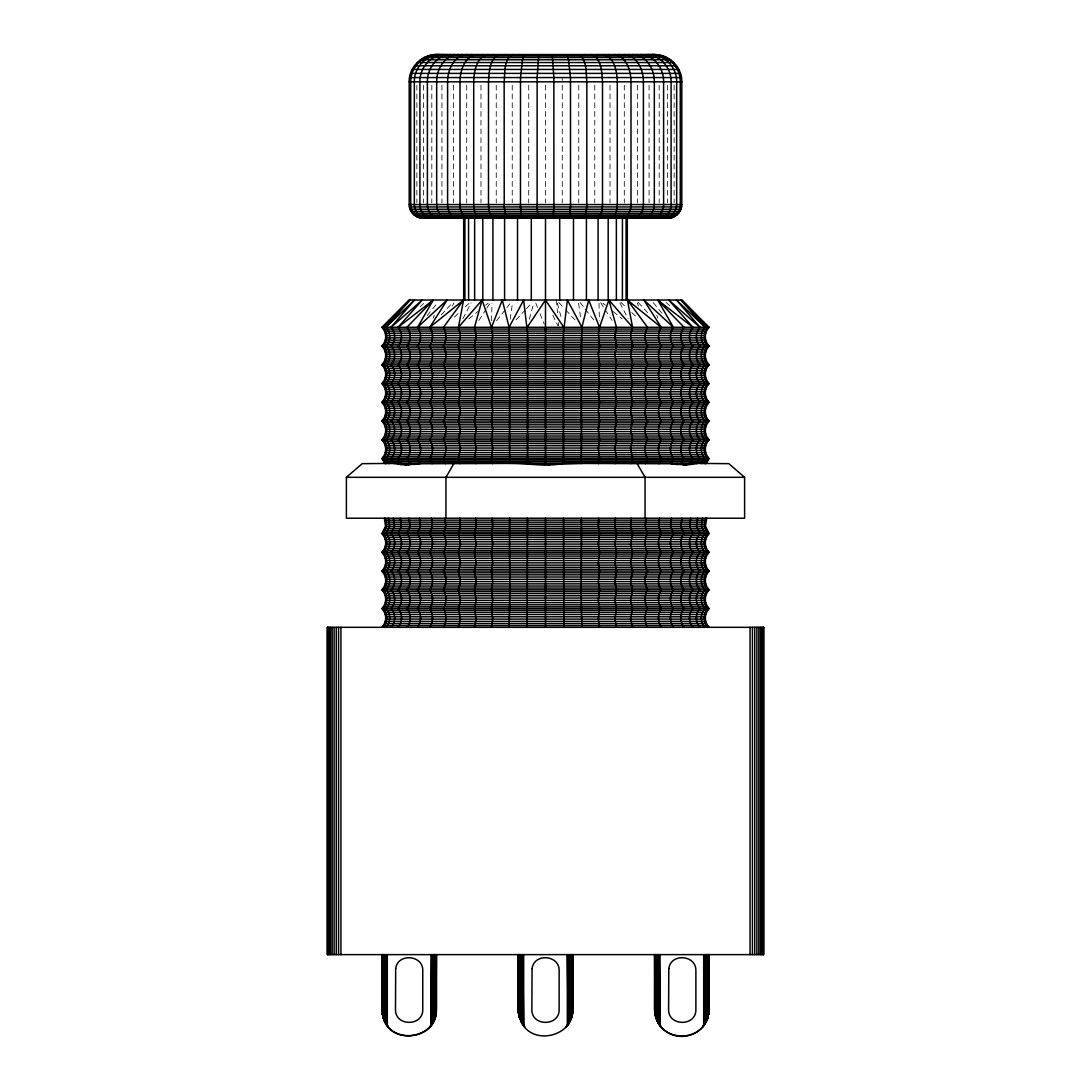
<?xml version="1.0" encoding="UTF-8"?>
<svg xmlns="http://www.w3.org/2000/svg" width="1091" height="1091" viewBox="0 0 1091 1091"><rect width="100%" height="100%" fill="white"/><g stroke="black" fill="none" stroke-linecap="round" stroke-linejoin="round"><path stroke-width="0.75" stroke-dasharray="5 3.75" d="M491.591 320.877L491.973 303.23M510.193 319.281L512.415 303.23M529.34 319.281L533.663 303.23M433.141 318.204L434.259 315.176M452.492 306.08L453.774 303.053M462.911 318.681L471.121 302.903M478.881 320.481L485.904 309.571M486.777 308.207L490.295 302.752M496.555 320.809L505.719 309.121M506.742 307.812L510.82 302.616M427.113 315.613L437.736 302.616M441.269 314.904L452.765 302.507M516.029 319.868L525.276 309.939M526.435 308.698L532.217 302.507M454.401 317.072L459.256 312.531M465.325 306.844L470.18 302.302M420.062 306.844L424.945 302.302M468.775 318.913L477.831 311.562M485.577 305.275L488.168 303.175M602.832 303.175L605.423 305.275M613.169 311.562L622.225 318.913M666.055 302.302L670.938 306.844M620.82 302.302L625.675 306.844M631.744 312.531L636.599 317.072M558.783 302.507L564.565 308.698M565.724 309.939L574.971 319.868M638.235 302.507L649.731 314.904M653.264 302.616L663.887 315.613M580.18 302.616L584.258 307.812M585.281 309.121L594.445 320.809M600.705 302.752L604.223 308.207M605.096 309.571L612.119 320.481M619.879 302.903L628.089 318.681M552.81 315.176L557.924 325.786M637.226 303.053L638.508 306.08M535.749 303.053L537.577 307.607M540.018 313.663L544.286 324.272M656.741 315.176L657.859 318.204M557.337 303.23L561.66 319.281M578.585 303.23L580.807 319.281M556.478 300.025L557.501 312.858M558.265 322.486L558.524 325.691M599.027 303.23L599.409 320.877M562.22 77.556L562.247 80.407M674.129 85.193L674.129 202.885M667.583 85.193L667.583 202.885M659.182 85.193L659.182 202.885M649.063 85.193L649.063 202.885M637.376 85.193L637.376 202.885M624.297 85.193L624.297 202.885M610.019 85.193L610.019 202.885M594.759 85.193L594.759 202.885M578.762 85.193L578.762 202.885M562.26 85.193L562.26 202.885M545.5 85.193L545.5 202.885M528.74 85.193L528.74 202.885M512.238 85.193L512.238 202.885M496.241 85.193L496.241 202.885M480.981 85.193L480.981 202.885M466.703 85.193L466.703 202.885M453.624 85.193L453.624 202.885M441.937 85.193L441.937 202.885M431.818 85.193L431.818 202.885M423.417 85.193L423.417 202.885M416.871 85.193L416.871 202.885"/><path stroke-width="1.5" d="M387.073 1025.199L383.282 1017.889L381.85 1009.339L381.918 954.625L382.164 1012.966L382.45 954.625L382.941 1016.607L383.446 954.625L383.459 1018.367C391.996 1046.978 437.818 1037.909 436.4 1009.175L436.4 954.625L436.086 1012.966C434.218 1042.273 385 1043.746 383.186 1014.194M433.427 954.625L432.718 1022.799L434.123 1019.99L430.945 1025.54L430.945 954.625M434.791 1013.334L434.791 1018.367L434.15 954.625L433.413 1021.544L431.177 1025.199M434.75 1018.503L436.4 1009.339L436.332 954.625L436.25 1011.071L433.4 1021.544L432.636 954.625L432.295 1023.576L431.804 954.625L430.945 1025.54L432.622 1022.99L430.018 1026.713L435.05 1017.658L434.804 954.625L434.532 1019.103M435.309 1016.607L435.282 1013.266M436.045 1013.444L435.8 954.625L435.745 1014.807L435.364 954.625L434.968 1017.889L434.804 954.625M436.086 1012.966L436.127 954.625L435.964 1013.907L435.855 964.621M572.23 964.621L572.461 1012.966L572.707 954.625L572.775 1009.175C574.193 1037.118 530.403 1047.005 520.502 1019.99L521.907 1022.799L519.657 1017.889L518.225 1009.339L518.293 954.625L518.539 1012.966L518.825 954.625L519.316 1016.607L519.821 954.625L519.834 1018.367L520.475 954.625L521.212 1021.544L522.834 1024.299L519.575 1017.658L518.225 1009.175M571.166 1013.334L571.166 1018.367L571.139 1015.012M572.339 1013.907L572.502 954.625L572.393 1013.716L571.125 1018.503L571.179 954.625L571.343 1017.889L567.32 1025.54L567.32 954.625L568.166 1024.299L571.343 1017.889L572.775 1009.339L572.707 954.625L572.625 1011.071L572.407 1013.675L572.175 954.625L571.425 1017.658L571.411 1014.248M571.684 1016.607L571.657 1013.266M572.461 1012.966L572.502 954.625M706.859 1019.976L702.768 1026.713C707.077 1020.821 711.768 1010.143 703.695 1025.54C697.749 1033.463 687.398 1037.664 677.606 1036.109C664.76 1034.254 654.477 1022.322 654.6 1009.339L654.668 954.625L654.914 1012.966L655.2 954.625L655.691 1016.607L656.196 954.625L656.209 1018.367C663.41 1042.287 701.308 1041.673 707.814 1017.603L708.114 954.625L708.495 1014.807L705.959 1021.967L708.795 1013.444L708.877 954.625L709 1011.071L707.5 1018.503M706.177 954.625L706.163 1021.544L703.927 1025.199M707.541 1013.334L707.541 1018.367L706.9 954.625L706.163 1021.544L706.9 954.625M707.554 954.625L707.282 1019.103L707.8 1017.658L707.554 954.625L707.718 1017.889L706.15 1021.544L705.386 954.625L705.372 1022.976L703.695 1025.54L703.695 954.625M708.059 1016.607L708.032 1013.266M708.795 1013.444L708.55 954.625L708.495 1014.807L709.15 954.625L708.836 1012.966L708.605 964.621M708.836 1012.966L708.877 954.625M383.5 1018.503L382 1011.071L382.123 954.625L382.232 1013.716L384.659 1021.217L383.718 1019.103L384.1 954.625L384.837 1021.544L388.232 1026.713L385.628 1022.976L385.614 954.625L384.837 1021.544L385.532 1022.799L384.127 1019.99L384.837 1021.544L384.823 954.625M383.282 1017.889L383.282 1014.548L383.186 1017.603M436.018 1013.716L436.127 954.625M519.821 954.625L519.575 1017.658L518.607 1013.716L518.498 954.625L518.593 1013.675M519.657 1017.889L519.657 1014.548L521.034 1021.217M654.968 1013.675L656.032 1017.889L656.032 1014.548L657.409 1021.217L654.75 1011.071L654.668 954.625L654.6 1009.339L655.036 1013.907L655.2 954.625M709 1011.071L709.082 954.625L709.15 1009.339L707.718 1017.889L707.745 1014.548M382.45 954.625L382.232 1013.716L381.85 1009.175M382.395 966.394L382.205 1013.444L382.123 954.625L382.164 1012.966M383.473 1013.321L383.473 1018.353L383.446 954.625M518.607 1013.716L518.825 954.625M655.145 966.394L654.955 1013.444L654.873 954.625L654.914 1012.966M656.196 954.625L656.223 1018.353L656.223 1013.321M434.968 1017.889L434.995 1014.548M520.093 1019.103L520.475 954.625M568.67 1023.576L568.179 954.625L568.166 1024.299L568.997 1022.976L566.393 1026.713L568.67 1023.576L569.011 954.625L568.997 1022.976L566.393 1026.713L568.997 1022.976L569.802 954.625L569.788 1021.544M571.343 1017.889L571.739 954.625L572.12 1014.807M656.85 954.625L656.468 1019.103L659.823 1025.199L656.209 1018.367L656.85 954.625L657.587 1021.544L660.982 1026.713L658.378 1022.976L658.364 954.625L657.587 1021.544L657.573 954.625M385.928 1023.508L386.446 954.625L387.305 1025.54L385.628 1022.976L386.446 954.625M521.893 1022.799L521.989 954.625L522.003 1022.99L523.68 1025.54L522.821 954.625L522.303 1023.508L523.68 1025.54L523.68 954.625M658.678 1023.508L659.196 954.625L660.055 1025.54L658.378 1022.976L659.196 954.625M385.041 1021.967L385.614 954.625M433.591 1021.217L434.15 954.625M521.416 1021.967L521.989 954.625M569.966 1021.217L570.525 954.625L571.098 1018.489M657.791 1021.967L658.364 954.625M384.1 954.625L383.459 1018.367L384.837 1021.544M522.003 1022.99L524.607 1026.713L522.003 1022.99L522.821 954.625M703.695 1025.54L704.554 954.625L705.045 1023.576M563.542 518.225L563.829 627.325M492.505 463.675L491.455 458.561L492.709 448.033L491.455 439.809L492.709 429.281L491.455 421.058L492.709 410.53L491.455 402.306L492.709 391.778L491.455 383.555L492.709 373.027L491.455 364.803L492.709 354.275L491.455 346.052L492.709 335.523L491.455 327.3L502.31 300.025L509.088 327.3C510.493 372.631 509.102 418.03 509.77 463.32C527.608 463.061 545.909 467.343 563.474 463.32L563.433 333.246L567.375 300.025L581.912 327.3C580.48 372.754 581.939 418.262 581.203 463.675M709.15 627.325C704.05 622.402 704.05 613.497 709.15 608.573C704.05 603.65 704.05 594.745 709.15 589.822C704.05 584.899 704.05 575.993 709.15 571.07C704.05 566.147 704.05 557.242 709.15 552.319C704.05 547.396 704.05 538.49 709.15 533.567L705.441 526.298L706.682 518.225M424.222 218.2C416.448 219.005 409.03 212.404 409.193 204.562L409.193 81.825C408.907 67.097 422.135 54.045 436.864 54.55M381.85 627.325C386.95 622.402 386.95 613.497 381.85 608.573C386.95 603.65 386.95 594.745 381.85 589.822C386.95 584.899 386.95 575.993 381.85 571.07C386.95 566.147 386.95 557.242 381.85 552.319C386.95 547.396 386.95 538.49 381.85 533.567L385.559 526.298L384.318 518.225M667.719 218.2C675.165 218.568 681.943 212.022 681.807 204.562L681.807 81.825C681.97 68.678 671.497 56.446 658.378 54.891M581.367 518.225C581.708 554.637 580.603 590.954 581.912 627.325M527.171 627.325L527.458 518.225M598.495 463.675L599.545 458.561L598.291 448.033L599.545 439.809L598.291 429.281L599.545 421.058L598.291 410.53L599.545 402.306L598.291 391.778L599.545 383.555L598.291 373.027L599.545 364.803L598.291 354.275L599.545 346.052L598.413 333.246L599.545 327.3L608.873 300.025L632.562 327.3L630.53 335.523L632.562 346.052L630.53 354.275L632.562 364.803L630.53 373.027L632.562 383.555L630.53 391.778L632.562 402.306L630.53 410.53L632.562 421.058L630.53 429.281L632.562 439.809L630.53 448.033L632.562 458.561L630.871 463.675M598.741 518.225L598.318 526.298L599.545 533.567L598.291 544.095L599.545 552.319L598.291 562.847L599.545 571.07L598.291 581.598L599.545 589.822L598.291 600.35L599.545 608.573L598.291 619.102L599.545 627.325M615.119 463.675L616.51 458.561L614.847 448.033L616.51 439.809L614.847 429.281L616.51 421.058L614.847 410.53L616.51 402.306L614.847 391.778L616.51 383.555L614.847 373.027L616.51 364.803L614.847 354.275L616.51 346.052L614.847 335.523L616.51 327.3L608.873 300.025M385.028 463.675L381.85 458.561C386.95 453.638 386.95 444.733 381.85 439.809C386.95 434.886 386.95 425.981 381.85 421.058C386.95 416.135 386.95 407.229 381.85 402.306C386.95 397.383 386.95 388.478 381.85 383.555C386.95 378.632 386.95 369.726 381.85 364.803C386.95 359.88 386.95 350.975 381.85 346.052C386.95 341.128 386.95 332.223 381.85 327.3L409.234 300.025L681.766 300.025L709.15 327.3C704.05 332.223 704.05 341.128 709.15 346.052C704.05 350.975 704.05 359.88 709.15 364.803C704.05 369.726 704.05 378.632 709.15 383.555C704.05 388.478 704.05 397.383 709.15 402.306C704.05 407.229 704.05 416.135 709.15 421.058C704.05 425.981 704.05 434.886 709.15 439.809C704.05 444.733 704.05 453.638 709.15 458.561L705.972 463.675M615.433 518.225L614.888 526.298L616.51 533.567L614.847 544.095L616.51 552.319L614.847 562.847L616.51 571.07L614.847 581.598L616.51 589.822L614.847 600.35L616.51 608.573L614.847 619.102L616.51 627.325M509.088 627.325C510.397 590.954 509.292 554.637 509.633 518.225M460.129 463.675L458.438 458.561L460.47 448.033L458.438 439.809L460.47 429.281L458.438 421.058L460.47 410.53L458.438 402.306L460.47 391.778L458.438 383.555L460.47 373.027L458.438 364.803L460.47 354.275L458.438 346.052L460.47 335.523L458.438 327.3L463.58 300.025L429.786 327.3C433.441 332.81 433.441 340.542 429.786 346.052C433.441 351.561 433.441 359.294 429.786 364.803C433.441 370.313 433.441 378.045 429.786 383.555C433.441 389.064 433.441 396.797 429.786 402.306C433.441 407.816 433.441 415.548 429.786 421.058C433.441 426.567 433.441 434.3 429.786 439.809C433.441 445.319 433.441 453.051 429.786 458.561L432.036 463.675M631.253 518.225L630.584 526.298L632.562 533.567L630.53 544.095L632.562 552.319L630.53 562.847L632.562 571.07L630.53 581.598L632.562 589.822L630.53 600.35L632.562 608.573L630.53 619.102L632.562 627.325M645.545 463.675L647.536 458.561C644.304 452.901 644.304 445.469 647.536 439.809C644.304 434.15 644.304 426.717 647.536 421.058C644.304 415.398 644.304 407.966 647.536 402.306C644.304 396.647 644.304 389.214 647.536 383.555C644.304 377.895 644.304 370.463 647.536 364.803C644.304 359.144 644.304 351.711 647.536 346.052C644.304 340.392 644.304 332.96 647.536 327.3L627.42 300.025L632.562 327.3M410.039 77.556L410.707 74.788M581.912 327.3L588.69 300.025L599.545 327.3M658.964 463.675L661.214 458.561C657.559 453.051 657.559 445.319 661.214 439.809C657.559 434.3 657.559 426.567 661.214 421.058C657.559 415.548 657.559 407.816 661.214 402.306C657.559 396.797 657.559 389.064 661.214 383.555C657.559 378.045 657.559 370.313 661.214 364.803C657.559 359.294 657.559 351.561 661.214 346.052C657.559 340.542 657.559 332.81 661.214 327.3L643.854 300.025L673.447 327.3C669.424 332.673 669.424 340.678 673.447 346.052C669.424 351.425 669.424 359.43 673.447 364.803C669.424 370.176 669.424 378.182 673.447 383.555C669.424 388.928 669.424 396.933 673.447 402.306C669.424 407.679 669.424 415.685 673.447 421.058C669.424 426.431 669.424 434.436 673.447 439.809C669.424 445.183 669.424 453.188 673.447 458.561L670.965 463.675M645.995 518.225L645.217 526.298L647.536 533.567C644.304 539.227 644.304 546.659 647.536 552.319C644.304 557.978 644.304 565.411 647.536 571.07C644.304 576.73 644.304 584.162 647.536 589.822C644.304 595.481 644.304 602.914 647.536 608.573C644.304 614.233 644.304 621.665 647.536 627.325M708.714 1013.907L708.55 954.625M491.455 627.325L492.709 619.102L491.455 608.573L492.709 600.35L491.455 589.822L492.709 581.598L491.455 571.07L492.709 562.847L491.455 552.319L492.709 544.095L491.455 533.567L492.682 526.298L492.259 518.225M491.455 327.3L482.127 300.025L474.49 327.3L476.153 335.523L474.49 346.052L476.153 354.275L474.49 364.803L476.153 373.027L474.49 383.555L476.153 391.778L474.49 402.306L476.153 410.53L474.49 421.058L476.153 429.281L474.49 439.809L476.153 448.033L474.49 458.561L475.881 463.675M659.469 518.225L658.596 526.298L661.214 533.567C657.559 539.077 657.559 546.809 661.214 552.319C657.559 557.828 657.559 565.561 661.214 571.07C657.559 576.58 657.559 584.312 661.214 589.822C657.559 595.331 657.559 603.064 661.214 608.573C657.559 614.083 657.559 621.815 661.214 627.325M671.524 518.225L670.542 526.298L673.447 533.567C669.424 538.94 669.424 546.946 673.447 552.319C669.424 557.692 669.424 565.697 673.447 571.07C669.424 576.443 669.424 584.449 673.447 589.822C669.424 595.195 669.424 603.2 673.447 608.573C669.424 613.947 669.424 621.952 673.447 627.325M696.972 463.675L699.972 458.561C695.144 453.515 695.144 444.855 699.972 439.809C695.144 434.764 695.144 426.104 699.972 421.058C695.144 416.012 695.144 407.352 699.972 402.306C695.144 397.26 695.144 388.601 699.972 383.555C695.144 378.509 695.144 369.849 699.972 364.803C695.144 359.757 695.144 351.097 699.972 346.052C695.144 341.006 695.144 332.346 699.972 327.3L676.488 300.025L705.045 327.3C700.067 332.278 700.067 341.074 705.045 346.052C700.067 351.029 700.067 359.825 705.045 364.803C700.067 369.781 700.067 378.577 705.045 383.555C700.067 388.532 700.067 397.329 705.045 402.306C700.067 407.284 700.067 416.08 705.045 421.058C700.067 426.035 700.067 434.832 705.045 439.809C700.067 444.787 700.067 453.583 705.045 458.561L701.949 463.675M681.984 518.225L680.92 526.298L684.071 533.567C679.72 538.804 679.72 547.082 684.071 552.319C679.72 557.556 679.72 565.834 684.071 571.07C679.72 576.307 679.72 584.585 684.071 589.822C679.72 595.059 679.72 603.337 684.071 608.573C679.72 613.81 679.72 622.088 684.071 627.325M704.963 463.675L708.127 458.561C703.054 453.624 703.054 444.746 708.127 439.809C703.054 434.873 703.054 425.995 708.127 421.058C703.054 416.121 703.054 407.243 708.127 402.306C703.054 397.369 703.054 388.491 708.127 383.555C703.054 378.618 703.054 369.74 708.127 364.803C703.054 359.866 703.054 350.988 708.127 346.052C703.054 341.115 703.054 332.237 708.127 327.3L681.766 300.025M474.49 627.325L476.153 619.102L474.49 608.573L476.153 600.35L474.49 589.822L476.153 581.598L474.49 571.07L476.153 562.847L474.49 552.319L476.153 544.095L474.49 533.567L476.112 526.298L475.567 518.225M690.726 518.225L689.594 526.298L692.949 533.567C688.326 538.695 688.326 547.191 692.949 552.319C688.326 557.446 688.326 565.943 692.949 571.07C688.326 576.198 688.326 584.694 692.949 589.822C688.326 594.95 688.326 603.446 692.949 608.573C688.326 613.701 688.326 622.197 692.949 627.325M697.64 518.225L696.453 526.298L699.972 533.567C695.144 538.613 695.144 547.273 699.972 552.319C695.144 557.365 695.144 566.024 699.972 571.07C695.144 576.116 695.144 584.776 699.972 589.822C695.144 594.868 695.144 603.528 699.972 608.573C695.144 613.619 695.144 622.279 699.972 627.325M702.645 518.225L701.431 526.298L705.045 533.567C700.067 538.545 700.067 547.341 705.045 552.319C700.067 557.296 700.067 566.093 705.045 571.07C700.067 576.048 700.067 584.844 705.045 589.822C700.067 594.8 700.067 603.596 705.045 608.573C700.067 613.551 700.067 622.347 705.045 627.325M705.672 518.225L704.431 526.298L708.127 533.567C703.054 538.504 703.054 547.382 708.127 552.319C703.054 557.256 703.054 566.134 708.127 571.07C703.054 576.007 703.054 584.885 708.127 589.822C703.054 594.759 703.054 603.637 708.127 608.573C703.054 613.51 703.054 622.388 708.127 627.325M411.034 73.397L412.671 69.442M458.438 627.325L460.47 619.102L458.438 608.573L460.47 600.35L458.438 589.822L460.47 581.598L458.438 571.07L460.47 562.847L458.438 552.319L460.47 544.095L458.438 533.567L460.416 526.298L459.747 518.225M443.464 627.325C446.696 621.665 446.696 614.233 443.464 608.573C446.696 602.914 446.696 595.481 443.464 589.822C446.696 584.162 446.696 576.73 443.464 571.07C446.696 565.411 446.696 557.978 443.464 552.319C446.696 546.659 446.696 539.227 443.464 533.567L445.783 526.298L445.005 518.225M509.088 327.3L523.625 300.025L527.567 333.246L527.526 463.32C545.173 464.78 563.297 463.92 581.23 463.32M705.482 1022.799L706.341 1021.217M420.035 463.675L417.553 458.561C421.576 453.188 421.576 445.183 417.553 439.809C421.576 434.436 421.576 426.431 417.553 421.058C421.576 415.685 421.576 407.679 417.553 402.306C421.576 396.933 421.576 388.928 417.553 383.555C421.576 378.182 421.576 370.176 417.553 364.803C421.576 359.43 421.576 351.425 417.553 346.052C421.576 340.678 421.576 332.673 417.553 327.3L433.263 300.025L398.051 327.3C402.674 332.428 402.674 340.924 398.051 346.052C402.674 351.179 402.674 359.675 398.051 364.803C402.674 369.931 402.674 378.427 398.051 383.555C402.674 388.682 402.674 397.179 398.051 402.306C402.674 407.434 402.674 415.93 398.051 421.058C402.674 426.186 402.674 434.682 398.051 439.809C402.674 444.937 402.674 453.433 398.051 458.561L401.147 464.616L406.316 464.984L419.544 463.675L527.526 463.32M408.593 464.957L409.52 463.32L406.929 458.561C411.28 453.324 411.28 445.046 406.929 439.809C411.28 434.573 411.28 426.295 406.929 421.058C411.28 415.821 411.28 407.543 406.929 402.306C411.28 397.069 411.28 388.791 406.929 383.555C411.28 378.318 411.28 370.04 406.929 364.803C411.28 359.566 411.28 351.288 406.929 346.052C411.28 340.815 411.28 332.537 406.929 327.3L433.263 300.025M453.815 463.675L445.946 477.312L445.946 518.225M429.786 627.325C433.441 621.815 433.441 614.083 429.786 608.573C433.441 603.064 433.441 595.331 429.786 589.822C433.441 584.312 433.441 576.58 429.786 571.07C433.441 565.561 433.441 557.828 429.786 552.319C433.441 546.809 433.441 539.077 429.786 533.567L432.404 526.298L431.531 518.225M413.407 68.228L420.908 59.76L432.622 54.891M429.786 327.3L447.146 300.025L417.553 327.3M544.436 464.984L545.5 463.32L545.5 218.2M417.553 627.325C421.576 621.952 421.576 613.947 417.553 608.573C421.576 603.2 421.576 595.195 417.553 589.822C421.576 584.449 421.576 576.443 417.553 571.07C421.576 565.697 421.576 557.692 417.553 552.319C421.576 546.946 421.576 538.94 417.553 533.567L420.458 526.298L419.476 518.225M527.171 327.3L545.5 300.025L563.829 327.3M553.055 218.2L553.887 206.935L553.873 77.556L552.21 54.55M406.929 627.325C411.28 622.088 411.28 613.81 406.929 608.573C411.28 603.337 411.28 595.059 406.929 589.822C411.28 584.585 411.28 576.307 406.929 571.07C411.28 565.834 411.28 557.556 406.929 552.319C411.28 547.082 411.28 538.804 406.929 533.567L410.08 526.298L409.016 518.225M463.58 300.025L443.464 327.3C446.696 332.96 446.696 340.392 443.464 346.052C446.696 351.711 446.696 359.144 443.464 364.803C446.696 370.463 446.696 377.895 443.464 383.555C446.696 389.214 446.696 396.647 443.464 402.306C446.696 407.966 446.696 415.398 443.464 421.058C446.696 426.717 446.696 434.15 443.464 439.809C446.696 445.469 446.696 452.901 443.464 458.561L445.455 463.675M398.051 627.325C402.674 622.197 402.674 613.701 398.051 608.573C402.674 603.446 402.674 594.95 398.051 589.822C402.674 584.694 402.674 576.198 398.051 571.07C402.674 565.943 402.674 557.446 398.051 552.319C402.674 547.191 402.674 538.695 398.051 533.567L401.406 526.298L400.274 518.225M699.972 327.3L668.715 300.025L692.949 327.3C688.326 332.428 688.326 340.924 692.949 346.052C688.326 351.179 688.326 359.675 692.949 364.803C688.326 369.931 688.326 378.427 692.949 383.555C688.326 388.682 688.326 397.179 692.949 402.306C688.326 407.434 688.326 415.93 692.949 421.058C688.326 426.186 688.326 434.682 692.949 439.809C688.326 444.937 688.326 453.433 692.949 458.561L690.194 463.32L685.844 464.957L671.456 463.675L563.474 463.32M538.79 54.55L537.127 77.556L537.113 206.935L537.945 218.2M391.028 627.325C395.856 622.279 395.856 613.619 391.028 608.573C395.856 603.528 395.856 594.868 391.028 589.822C395.856 584.776 395.856 576.116 391.028 571.07C395.856 566.024 395.856 557.365 391.028 552.319C395.856 547.273 395.856 538.613 391.028 533.567L394.547 526.298L393.36 518.225M385.955 627.325C390.933 622.347 390.933 613.551 385.955 608.573C390.933 603.596 390.933 594.8 385.955 589.822C390.933 584.844 390.933 576.048 385.955 571.07C390.933 566.093 390.933 557.296 385.955 552.319C390.933 547.341 390.933 538.545 385.955 533.567L389.569 526.298L388.355 518.225M382.873 627.325C387.946 622.388 387.946 613.51 382.873 608.573C387.946 603.637 387.946 594.759 382.873 589.822C387.946 584.885 387.946 576.007 382.873 571.07C387.946 566.134 387.946 557.256 382.873 552.319C387.946 547.382 387.946 538.504 382.873 533.567L386.569 526.298L385.328 518.225M394.028 463.675L391.028 458.561C395.856 453.515 395.856 444.855 391.028 439.809C395.856 434.764 395.856 426.104 391.028 421.058C395.856 416.012 395.856 407.352 391.028 402.306C395.856 397.26 395.856 388.601 391.028 383.555C395.856 378.509 395.856 369.849 391.028 364.803C395.856 359.757 395.856 351.097 391.028 346.052C395.856 341.006 395.856 332.346 391.028 327.3L414.512 300.025L385.955 327.3C390.933 332.278 390.933 341.074 385.955 346.052C390.933 351.029 390.933 359.825 385.955 364.803C390.933 369.781 390.933 378.577 385.955 383.555C390.933 388.532 390.933 397.329 385.955 402.306C390.933 407.284 390.933 416.08 385.955 421.058C390.933 426.035 390.933 434.832 385.955 439.809C390.933 444.787 390.933 453.583 385.955 458.561L389.051 463.675M458.438 327.3L482.127 300.025M385.955 327.3L410.121 300.025L382.873 327.3C387.946 332.237 387.946 341.115 382.873 346.052C387.946 350.988 387.946 359.866 382.873 364.803C387.946 369.74 387.946 378.618 382.873 383.555C387.946 388.491 387.946 397.369 382.873 402.306C387.946 407.243 387.946 416.121 382.873 421.058C387.946 425.995 387.946 434.873 382.873 439.809C387.946 444.746 387.946 453.624 382.873 458.561L386.037 463.675M398.051 327.3L422.285 300.025L391.028 327.3M409.234 300.025L382.873 327.3L394.969 315.94M678.111 213.331L674.497 216.373L670.079 217.995M419.544 463.675L414.675 464.439L409.52 463.32L406.316 464.984L400.806 463.32L362.144 463.675L346.392 477.312L346.392 518.225L744.607 518.225L744.607 477.312L728.856 463.675L690.194 463.32L691.039 464.439L697.081 463.32M568.056 218.2L569.666 215.009L570.525 206.935L570.498 77.556L568.493 59.76L567.102 55.886L565.547 54.55M525.453 54.55L523.898 55.886L522.507 59.76L520.502 77.556L520.475 206.935L521.334 215.009L522.944 218.2M426.826 57.523L434.764 54.891M631.334 217.382L628.184 218.2M517.843 54.891L518.893 54.55M582.703 218.2L585.362 215.009L586.781 206.935L586.849 81.825C585.881 72.961 587.34 59.637 578.571 54.55M512.429 54.55C503.66 59.637 505.119 72.961 504.151 81.825L504.219 206.935L505.638 215.009L508.297 218.2M504.547 54.891L506.088 54.55M596.804 218.2C602.096 216.468 602.15 209.213 602.505 204.562L602.505 81.825C601.823 72.524 601.687 57.987 591.104 54.55M499.896 54.55C489.314 57.987 489.177 72.524 488.495 81.825L488.495 204.562C488.85 209.213 488.904 216.468 494.196 218.2M491.864 54.891L493.882 54.55M610.114 218.2C616.02 217.095 617.124 209.567 617.288 204.562L617.288 81.825C616.961 71.829 614.751 56.732 602.928 54.55M488.072 54.55C476.249 56.732 474.04 71.829 473.712 81.825L473.712 204.562C473.876 209.567 474.98 217.095 480.886 218.2M479.999 54.891L482.467 54.55M477.108 54.55C464.452 55.846 460.034 70.997 460.007 81.825L460.007 204.562C460.02 209.977 462.229 217.545 468.557 218.2L468.612 300.025M633.612 218.2C640.226 217.845 643.485 210.399 643.404 204.562L643.404 81.825C643.581 70.138 637.062 55.232 623.82 54.55M469.13 54.891L471.994 54.55M638.712 218.2L640.512 217.995M467.18 54.55C453.938 55.232 447.419 70.138 447.596 81.825L447.596 204.562C447.515 210.399 450.774 217.845 457.388 218.2M643.445 218.2C650.277 218.05 654.464 210.808 654.327 204.562L654.327 81.825C654.627 69.347 646.24 54.836 632.562 54.55M647.809 218.2L649.786 217.995M459.406 54.891L462.652 54.55M651.791 218.2C658.787 218.173 663.764 211.163 663.601 204.562L663.601 81.825C663.942 68.638 653.986 54.577 639.981 54.55M458.438 54.55C444.76 54.836 436.373 69.347 436.673 81.825L436.673 204.562C436.536 210.808 440.723 218.05 447.555 218.2M691.039 464.439L685.844 464.957L681.48 463.32L677.811 464.616L671.456 463.675M655.364 218.2L657.491 217.995M658.528 218.2C665.646 218.255 671.251 211.436 671.088 204.562L671.088 81.825C671.429 68.065 660.219 54.427 645.967 54.55M450.992 54.891L454.552 54.55M661.255 218.2L663.492 217.995M451.019 54.55C437.014 54.577 427.058 68.638 427.399 81.825L427.399 204.562C427.236 211.163 432.213 218.173 439.209 218.2M663.546 218.2C670.76 218.295 676.815 211.654 676.665 204.562L676.665 81.825C676.979 67.642 664.855 54.345 650.441 54.55M665.401 218.2C673.133 219.018 680.429 212.336 680.266 204.562L680.266 81.825C680.579 66.906 667.037 53.623 652.077 54.55M444.023 54.891L447.842 54.55M445.033 54.55C430.781 54.427 419.571 68.065 419.912 81.825L419.912 204.562C419.749 211.436 425.354 218.255 432.472 218.2M438.582 54.891L442.605 54.55M440.559 54.55C426.145 54.345 414.021 67.642 414.335 81.825L414.335 204.562C414.185 211.654 420.24 218.295 427.454 218.2M438.923 54.55C423.963 53.623 410.421 66.906 410.734 81.825L410.734 204.562C410.666 210.958 415.548 216.918 421.876 217.995M436.455 54.55L654.545 54.55M432.186 54.891L658.814 54.891L654.136 54.55M428.027 55.886L662.973 55.886M424.072 57.523L666.928 57.523M420.43 59.76L670.57 59.76M417.171 62.542L673.829 62.542M414.403 65.787L676.597 65.787M412.166 69.442L678.834 69.442M410.53 73.397L680.47 73.397M409.52 77.556L681.48 77.556M409.193 81.825L681.807 81.825M409.193 204.562L681.807 204.562M409.398 206.935L681.602 206.935M410.011 209.227L680.989 209.227M411.021 211.381L679.979 211.381M412.384 213.331L678.616 213.331M414.062 215.009L676.938 215.009M416.012 216.373L674.988 216.373M418.153 217.382L672.847 217.382M420.458 217.995L670.542 217.995M422.817 218.2L668.183 218.2M381.85 327.3L709.15 327.3M383.336 329.073L707.664 329.073M384.496 331.078L706.504 331.078M385.287 333.246L705.713 333.246M385.682 335.523L705.318 335.523M385.682 337.828L705.318 337.828M385.287 340.106L705.713 340.106M384.496 342.274L706.504 342.274M383.336 344.279L707.664 344.279M381.85 346.052L709.15 346.052M383.336 347.824L707.664 347.824M384.496 349.829L706.504 349.829M385.287 351.998L705.713 351.998M385.682 354.275L705.318 354.275M385.682 356.58L705.318 356.58M385.287 358.857L705.713 358.857M384.496 361.026L706.504 361.026M383.336 363.03L707.664 363.03M381.85 364.803L709.15 364.803M383.336 366.576L707.664 366.576M384.496 368.581L706.504 368.581M385.287 370.749L705.713 370.749M385.682 373.027L705.318 373.027M385.682 375.331L705.318 375.331M385.287 377.609L705.713 377.609M384.496 379.777L706.504 379.777M383.336 381.782L707.664 381.782M381.85 383.555L709.15 383.555M383.336 385.328L707.664 385.328M384.496 387.332L706.504 387.332M385.287 389.501L705.713 389.501M385.682 391.778L705.318 391.778M385.682 394.083L705.318 394.083M385.287 396.36L705.713 396.36M384.496 398.529L706.504 398.529M383.336 400.533L707.664 400.533M381.85 402.306L709.15 402.306M383.336 404.079L707.664 404.079M384.496 406.084L706.504 406.084M385.287 408.252L705.713 408.252M385.682 410.53L705.318 410.53M385.682 412.834L705.318 412.834M385.287 415.112L705.713 415.112M384.496 417.28L706.504 417.28M383.336 419.285L707.664 419.285M381.85 421.058L709.15 421.058M383.336 422.831L707.664 422.831M384.496 424.835L706.504 424.835M385.287 427.004L705.713 427.004M385.682 429.281L705.318 429.281M385.682 431.586L705.318 431.586M385.287 433.863L705.713 433.863M384.496 436.032L706.504 436.032M383.336 438.036L707.664 438.036M381.85 439.809L709.15 439.809M383.336 441.582L707.664 441.582M384.496 443.587L706.504 443.587M385.287 445.755L705.713 445.755M385.682 448.033L705.318 448.033M385.682 450.338L705.318 450.338M385.287 452.615L705.713 452.615M384.496 454.783L706.504 454.783M383.336 456.788L707.664 456.788M381.85 458.561L709.15 458.561M383.091 459.993L707.909 459.993M384.114 461.602L706.886 461.602M384.905 463.32L706.095 463.32M346.392 477.312L744.607 477.312M385.096 520.148L705.904 520.148M385.573 522.166L705.427 522.166M385.737 524.226L705.263 524.226M385.559 526.298L705.441 526.298M385.082 528.317L705.918 528.317M384.277 530.226L706.723 530.226M383.2 531.985L707.8 531.985M381.85 533.567L709.15 533.567M383.336 535.34L707.664 535.34M384.496 537.345L706.504 537.345M385.287 539.513L705.713 539.513M385.682 541.791L705.318 541.791M385.682 544.095L705.318 544.095M385.287 546.373L705.713 546.373M384.496 548.541L706.504 548.541M383.336 550.546L707.664 550.546M381.85 552.319L709.15 552.319M383.336 554.092L707.664 554.092M384.496 556.096L706.504 556.096M385.287 558.265L705.713 558.265M385.682 560.542L705.318 560.542M385.682 562.847L705.318 562.847M385.287 565.124L705.713 565.124M384.496 567.293L706.504 567.293M383.336 569.297L707.664 569.297M381.85 571.07L709.15 571.07M383.336 572.843L707.664 572.843M384.496 574.848L706.504 574.848M385.287 577.016L705.713 577.016M385.682 579.294L705.318 579.294M385.682 581.598L705.318 581.598M385.287 583.876L705.713 583.876M384.496 586.044L706.504 586.044M383.336 588.049L707.664 588.049M381.85 589.822L709.15 589.822M383.336 591.595L707.664 591.595M384.496 593.599L706.504 593.599M385.287 595.768L705.713 595.768M385.682 598.045L705.318 598.045M385.682 600.35L705.318 600.35M385.287 602.627L705.713 602.627M384.496 604.796L706.504 604.796M383.336 606.801L707.664 606.801M381.85 608.573L709.15 608.573M383.336 610.346L707.664 610.346M384.496 612.351L706.504 612.351M385.287 614.519L705.713 614.519M385.682 616.797L705.318 616.797M385.682 619.102L705.318 619.102M385.287 621.379L705.713 621.379M384.496 623.547L706.504 623.547M383.336 625.552L707.664 625.552M648.395 54.55L652.418 54.891M643.158 54.55L646.977 54.891M423.294 217.995L425.599 218.2M427.508 217.995L429.745 218.2M636.448 54.55L640.008 54.891M433.509 217.995L435.636 218.2M628.348 54.55L631.594 54.891M441.214 217.995L443.191 218.2M450.488 217.995L452.288 218.2M619.006 54.55L621.87 54.891M613.892 54.55C626.548 55.846 630.966 70.997 630.993 81.825L630.993 204.562C630.98 209.977 628.771 217.545 622.443 218.2L622.388 300.025M462.816 218.2L459.666 217.382M608.533 54.55L611.001 54.891M393.919 463.32L401.147 464.616M597.118 54.55L599.136 54.891M584.912 54.55L586.453 54.891M656.236 54.891L664.174 57.523M420.921 217.995L416.503 216.373L412.889 213.331M572.107 54.55L573.157 54.891M662.523 55.886L670.092 59.76L677.593 68.228M545.5 463.32L548.923 464.957M683.621 464.984L681.48 463.32L684.071 458.561C679.72 453.324 679.72 445.046 684.071 439.809C679.72 434.573 679.72 426.295 684.071 421.058C679.72 415.821 679.72 407.543 684.071 402.306C679.72 397.069 679.72 388.791 684.071 383.555C679.72 378.318 679.72 370.04 684.071 364.803C679.72 359.566 679.72 351.288 684.071 346.052C679.72 340.815 679.72 332.537 684.071 327.3L657.737 300.025L673.447 327.3M657.737 300.025L692.949 327.3M627.42 300.025L661.214 327.3M696.031 315.94L708.127 327.3L680.879 300.025L705.045 327.3M385.628 1022.99L386.459 1024.299M637.185 463.675L645.054 477.312L645.054 518.225M678.329 69.442L679.966 73.397M656.032 1017.889L655.936 1014.194M655.255 1014.807L656.25 1018.503M518.88 1014.807L519.875 1018.503M382.505 1014.807L382.218 1013.675L383.2 1017.658M680.293 74.788L680.961 77.556M518.661 1013.907L518.293 954.625L518.225 1009.339M435.8 954.625L436.032 1013.675M655.636 954.625L655.691 1016.607M521.198 954.625L521.212 1021.544M519.261 954.625L519.316 1016.607M518.498 954.625L518.539 1012.966M382.886 954.625L382.941 1016.607M382 1011.071L381.918 954.625L381.85 1009.339M763.495 627.325L763.495 954.625M762.882 627.325L762.882 954.625M761.873 627.325L761.873 954.625M760.509 627.325L760.509 954.625M758.831 627.325L758.831 954.625M756.881 627.325L756.881 954.625M754.727 627.325L754.727 954.625M752.435 627.325L752.435 954.625M750.062 627.325L750.062 954.625M660.055 954.625L660.055 1025.54M627.325 218.2L627.325 300.025M626.084 218.2L626.084 300.025M616.36 218.2L616.36 300.025M608.178 218.2L608.178 300.025M598.1 218.2L598.1 300.025M586.413 218.2L586.413 300.025M573.484 218.2L573.484 300.025M559.71 218.2L559.71 300.025M545.5 518.225L545.5 627.325M531.29 218.2L531.29 300.025M517.516 218.2L517.516 300.025M504.588 218.2L504.588 300.025M492.9 218.2L492.9 300.025M482.822 218.2L482.822 300.025M474.64 218.2L474.64 300.025M464.916 218.2L464.916 300.025M463.675 218.2L463.675 300.025M387.305 954.625L387.305 1025.54M340.938 627.325L340.938 954.625M338.565 627.325L338.565 954.625M336.273 627.325L336.273 954.625M334.119 627.325L334.119 954.625M332.169 627.325L332.169 954.625M330.491 627.325L330.491 954.625M329.127 627.325L329.127 954.625M328.118 627.325L328.118 954.625M327.505 627.325L327.505 954.625M395.678 968.74L395.488 1009.175C394.71 1026.74 423.54 1026.74 422.762 1009.175L422.762 970.99C423.567 954.83 397.547 952.675 395.678 968.74M532.067 968.617L531.862 1009.175C531.099 1026.74 559.901 1026.74 559.138 1009.175L559.138 970.99C559.928 954.911 534.085 952.648 532.067 968.617M668.81 968.617L668.606 1009.175C667.842 1026.74 696.644 1026.74 695.881 1009.175L695.881 970.99C696.672 954.911 670.815 952.648 668.81 968.617M568.997 1022.976L567.32 1025.54L568.997 1022.99M763.7 627.325L327.3 627.325L327.3 954.625L763.7 954.625L763.7 627.325"/></g></svg>
